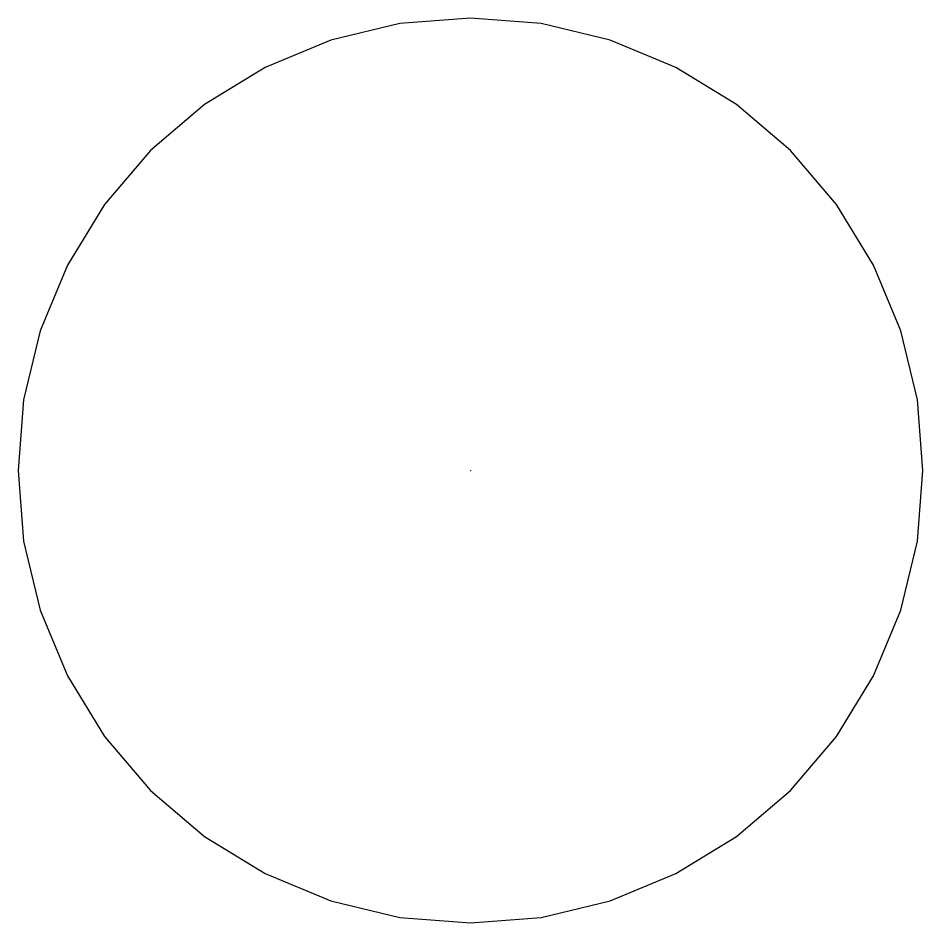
# Model space of a CAD drawing. Header units: metres. Extents: x 25504150 to 25508618, y 6694193 to 6702753.
# Drawn here: x 25504892.77 to 25504893.49, y 6694899.97 to 6694900.69 of the extents above; entities that cross this region are included whole.
import ezdxf

# ---------------------------------------------------------------- set-up
doc = ezdxf.new("R2010")
doc.units = ezdxf.units.M
doc.linetypes.add('Viemarivarusteet', pattern=[0])
doc.layers.add('Viemarivarusteet', color=7, linetype='Viemarivarusteet', lineweight=0)

msp = doc.modelspace()

# ---------------------------------------------------------------- linework, layer by layer
at = {"layer": 'Viemarivarusteet', "color": 2, "linetype": 'Continuous', "lineweight": 25, "elevation": 32.66, "flags": 128}
msp.add_lwpolyline([(25504893.49, 6694900.33), (25504893.48557, 6694900.38632), (25504893.47238, 6694900.44125), (25504893.45076, 6694900.49344), (25504893.42125, 6694900.5416), (25504893.38456, 6694900.58456), (25504893.3416, 6694900.62125), (25504893.29344, 6694900.65076), (25504893.24125, 6694900.67238), (25504893.18632, 6694900.68557), (25504893.13, 6694900.69), (25504893.07368, 6694900.68557), (25504893.01875, 6694900.67238), (25504892.96656, 6694900.65076), (25504892.9184, 6694900.62125), (25504892.87544, 6694900.58456), (25504892.83875, 6694900.5416), (25504892.80924, 6694900.49344), (25504892.78762, 6694900.44125), (25504892.77443, 6694900.38632), (25504892.77, 6694900.33), (25504892.77443, 6694900.27368), (25504892.78762, 6694900.21875), (25504892.80924, 6694900.16656), (25504892.83875, 6694900.1184), (25504892.87544, 6694900.07544), (25504892.9184, 6694900.03875), (25504892.96656, 6694900.00924), (25504893.01875, 6694899.98762), (25504893.07368, 6694899.97443), (25504893.13, 6694899.97), (25504893.18632, 6694899.97443), (25504893.24125, 6694899.98762), (25504893.29344, 6694900.00924), (25504893.3416, 6694900.03875), (25504893.38456, 6694900.07544), (25504893.42125, 6694900.1184), (25504893.45076, 6694900.16656), (25504893.47238, 6694900.21875), (25504893.48557, 6694900.27368)], close=True, dxfattribs=at)
at = {"layer": 'Viemarivarusteet', "color": 28, "true_color": 0x0a0a0a}
msp.add_point((25504893.13, 6694900.33, 32.66), dxfattribs=at)

doc.saveas('drawing.dxf')
